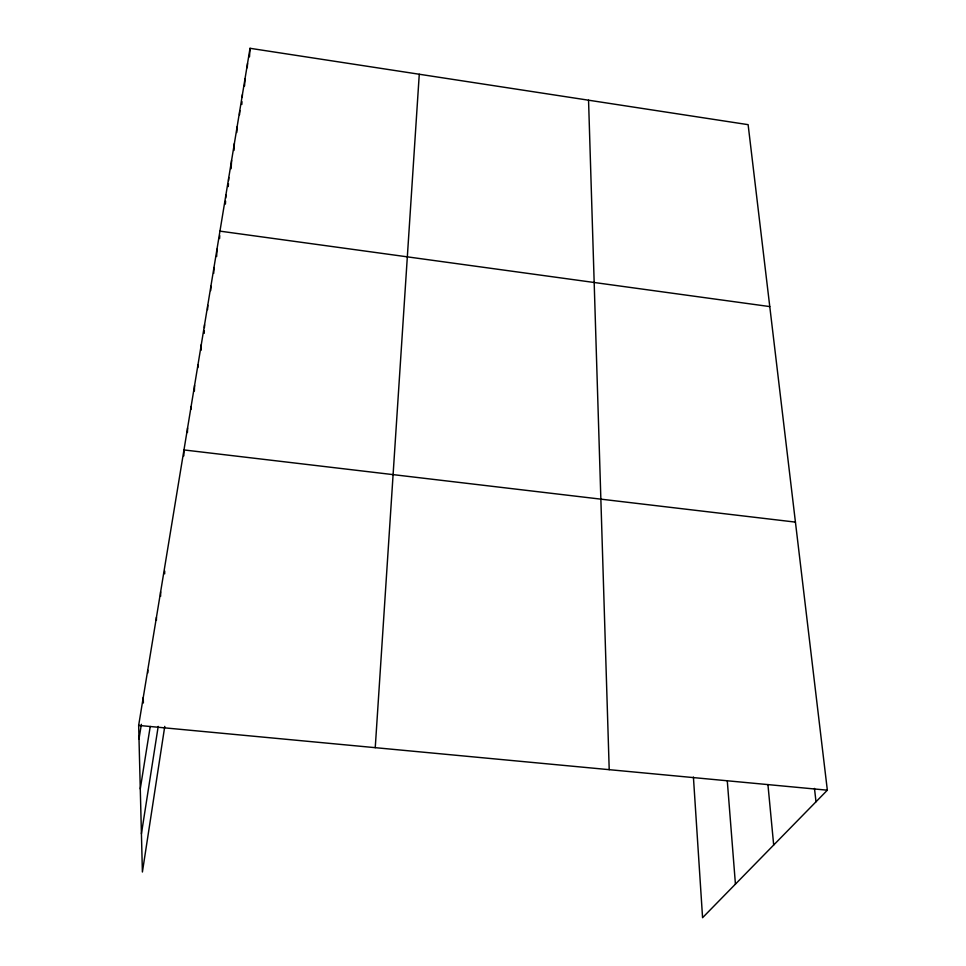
<?xml version="1.0" encoding="UTF-8"?>
<svg xmlns="http://www.w3.org/2000/svg" width="966" height="966" viewBox="0 0 966 966"><rect width="100%" height="100%" fill="white"/><g stroke="black" fill="none" stroke-linecap="round" stroke-linejoin="round"><path stroke-width="1.45" d="M160.61 596.336L160.634 591.844M164.679 573.828L164.703 571.051M183.818 455.88L183.975 449.939L795.429 522.111M187.452 432.502L187.573 427.998M191.026 409.282L191.111 406.493M194.383 391.049L194.577 385.434M197.873 367.635L197.97 364.798M201.085 350.284L201.302 344.572M204.212 333.367L204.333 330.493M204.442 327.619L204.563 324.745M207.569 309.639L207.762 305.292M210.697 290.597L210.902 286.226M213.703 273.378L213.969 267.51M216.638 256.533L216.988 249.156M219.584 238.566L219.729 235.595M225.416 204.067L225.573 201.061M225.73 198.066L225.887 195.072M228.278 186.571L228.447 183.564M228.604 180.545L228.773 177.539M231.128 168.712L231.599 160.332M233.977 150.454L234.376 143.451M236.779 132.487L237.105 126.872M239.532 114.809L239.785 110.583M241.814 104.485L241.983 101.659M242.237 97.421L242.418 94.596M244.555 85.974L245.002 78.886M247.26 67.717L247.537 63.466M249.482 56.837L250.025 48.3L748.119 124.662L827.343 790.188L702.572 917.7L693.419 777.062M375.243 747.672L419.268 74.249M164.763 726.384L142.4 872.008L138.657 725.418L250.025 48.3M141.422 833.743L158.207 726.384M140.275 788.872L150.237 726.468M139.007 738.881L141.374 724.343M138.657 725.418L827.343 790.188M219.958 231.14L769.769 306.584M814.483 788.413L816.004 801.78M767.934 784.561L773.681 845.021M727.277 780.782L735.428 884.132M588.548 100.198L609.208 769.673M143.258 697.464L143.366 702.982M147.75 670.138L147.786 672.964M156.432 617.359L156.432 620.305"/></g></svg>
